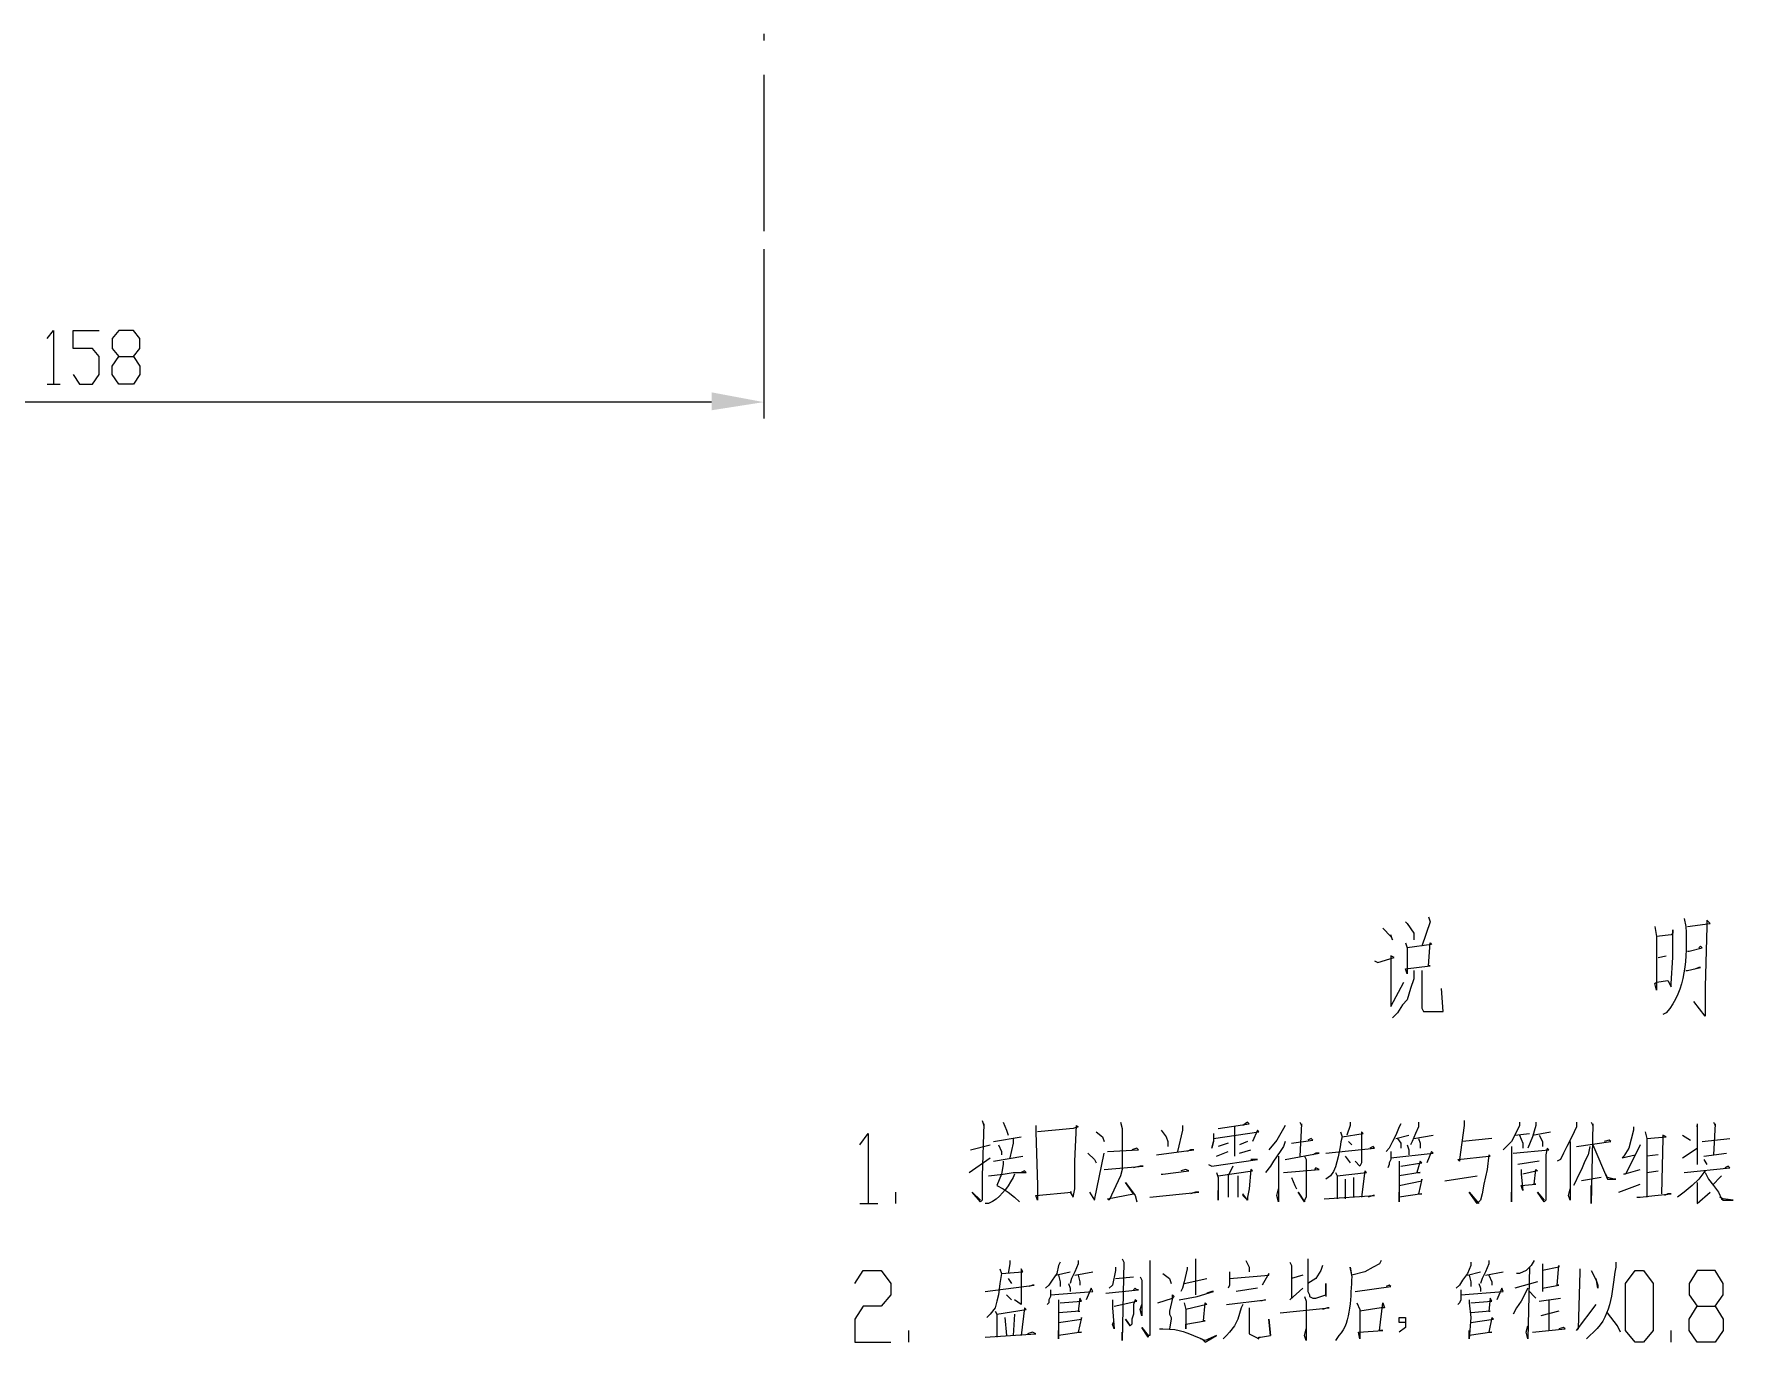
# Model space of a CAD drawing. Header units: millimetres. Extents: x -281 to 814, y -766 to 620.
# Drawn here: x -86.2 to 101.5, y -626.3 to -481.7 of the extents above; entities that cross this region are included whole.
import ezdxf

# ---------------------------------------------------------------- set-up
doc = ezdxf.new("R2010")
doc.units = ezdxf.units.MM
doc.layers.add('1', color=7, linetype='Continuous')

msp = doc.modelspace()

# ---------------------------------------------------------------- hatches: boundary and pattern name
h = msp.add_hatch(color=0)
h.dxf.hatch_style = 2
h.paths.add_polyline_path([(-11.34, -521.318268), (-11.34, -523.298268), (-5.58, -522.398268)])

# ---------------------------------------------------------------- linework, layer by layer
at = {"layer": '1', "color": 0, "lineweight": 25}
for points in [[(-5.58, -481.718268), (-5.58, -482.438268)], [(-5.58, -486.218268), (-5.58, -503.498268)], [(-5.58, -505.478268), (-5.58, -524.198268)], [(-84.78, -515.378268), (-84.06, -514.478268), (-84.06, -520.418268)], [(-81.9, -519.338268), (-81.18, -520.418268), (-79.74, -520.418268), (-79.02, -519.338268), (-79.02, -517.358268), (-79.74, -516.458268), (-81.9, -516.458268), (-81.9, -514.478268), (-79.02, -514.478268)], [(-76.86, -520.418268), (-77.58, -519.338268), (-77.58, -518.438268), (-76.86, -517.358268), (-75.24, -517.358268), (-74.52, -516.458268), (-74.52, -515.378268), (-75.24, -514.478268), (-76.86, -514.478268), (-77.58, -515.378268), (-77.58, -516.458268), (-76.86, -517.358268)], [(-75.24, -517.358268), (-74.52, -518.438268), (-74.52, -519.338268), (-75.24, -520.418268), (-76.86, -520.418268)], [(-84.78, -520.418268), (-83.34, -520.418268)], [(-11.34, -522.398268), (-151.02, -522.398268)], [(65.34, -579.818268), (65.52, -579.998268), (66.24, -581.078268), (66.24, -581.798268)], [(67.86, -579.278268), (68.04, -579.818268), (67.14, -582.518268)], [(96.48, -580.358268), (96.48, -580.358268), (99, -579.998268), (98.64, -579.638268), (98.64, -580.358268), (98.46, -587.018268), (98.46, -589.178268), (98.46, -590.258268), (97.2, -588.638268)], [(62.82, -580.538268), (63.72, -581.438268), (63.9, -581.798268), (63.72, -581.258268)], [(92.88, -580.358268), (93.06, -581.438268), (93.06, -587.378268), (92.88, -586.658268), (93.06, -586.478268), (94.32, -586.298268), (94.68, -587.018268), (94.68, -586.658268), (94.86, -583.778268), (94.86, -580.718268), (94.86, -581.078268), (94.68, -581.258268), (93.06, -581.438268)], [(61.92, -584.138268), (62.28, -584.318268), (64.08, -583.778268), (63.72, -583.598268), (63.72, -589.178268), (63.72, -589.178268), (65.16, -586.478268)], [(65.34, -582.158268), (65.52, -582.698268), (65.52, -585.578268), (65.34, -585.038268), (68.04, -584.678268), (67.86, -584.678268), (68.04, -582.158268), (68.22, -582.338268), (65.52, -582.698268)], [(93.24, -583.778268), (94.14, -583.598268), (94.14, -583.598268)], [(96.48, -583.058268), (96.66, -583.058268), (98.1, -582.698268), (97.92, -582.518268), (97.74, -582.698268)], [(66.24, -585.218268), (66.24, -586.118268), (65.88, -587.198268), (65.52, -588.458268), (64.98, -588.998268), (64.44, -589.898268), (63.9, -590.438268)], [(67.14, -585.218268), (67.14, -585.758268), (67.14, -588.638268), (67.14, -589.358268), (67.32, -589.718268), (67.68, -589.718268), (69.48, -589.718268), (69.3, -587.198268)], [(96.3, -585.218268), (96.48, -585.218268), (97.92, -584.858268), (97.74, -584.858268), (97.38, -585.038268)], [(18.54, -601.778268), (18.72, -602.318268), (18.72, -602.138268), (18.54, -607.898268), (18.54, -610.418268), (18.54, -610.598268), (18.36, -610.778268), (17.46, -609.698268), (18.36, -610.598268)], [(20.88, -601.958268), (21.24, -602.858268), (21.42, -603.398268)], [(24.48, -602.318268), (24.48, -603.038268), (24.66, -608.978268), (24.66, -610.598268), (24.48, -610.058268), (28.44, -609.698268), (28.26, -609.698268), (28.62, -610.238268), (28.8, -609.338268), (28.8, -607.898268), (28.8, -606.278268), (28.98, -602.318268), (29.16, -602.498268), (28.62, -602.678268), (26.64, -602.858268), (26.64, -602.858268), (24.66, -603.038268)], [(33.84, -601.958268), (34.02, -602.678268), (34.02, -607.178268), (33.84, -607.898268), (32.58, -610.598268), (32.4, -610.418268), (35.28, -609.878268), (34.38, -608.618268), (35.46, -610.058268), (35.64, -610.778268)], [(40.68, -602.318268), (40.68, -602.858268), (40.14, -605.198268)], [(44.64, -602.678268), (48.06, -602.138268), (47.88, -601.958268), (47.34, -602.318268)], [(46.44, -602.498268), (46.44, -605.738268)], [(52.02, -602.318268), (51.84, -602.678268), (51.12, -603.938268), (50.22, -605.018268)], [(53.64, -601.958268), (53.82, -602.318268), (53.82, -602.138268), (53.64, -605.738268)], [(59.22, -601.958268), (59.22, -602.318268), (58.86, -603.398268)], [(64.8, -602.138268), (64.62, -602.498268), (64.26, -603.398268), (63.9, -604.118268), (63.9, -604.118268), (63.54, -604.838268), (63.18, -605.198268)], [(66.78, -601.958268), (66.78, -602.498268), (66.42, -603.218268), (66.06, -604.118268), (65.88, -604.478268)], [(71.82, -601.778268), (71.82, -602.318268), (71.28, -606.098268), (71.28, -606.278268), (71.1, -606.098268), (74.52, -605.738268), (74.7, -605.738268), (74.52, -605.558268), (74.34, -607.178268), (73.98, -608.798268), (73.8, -609.878268), (73.62, -610.598268), (73.26, -610.958268), (72.36, -609.698268), (73.44, -610.958268)], [(77.94, -601.958268), (77.94, -602.318268), (77.4, -603.398268), (77.04, -604.118268), (76.5, -604.658268), (76.14, -605.018268)], [(79.74, -601.958268), (79.74, -602.318268), (79.38, -603.578268), (78.84, -604.838268)], [(84.24, -601.958268), (84.24, -602.498268), (83.7, -603.578268), (83.16, -604.658268), (82.8, -605.378268), (82.44, -606.098268), (82.08, -606.278268)], [(85.86, -601.958268), (86.04, -602.318268), (86.04, -602.138268), (85.86, -610.958268), (85.86, -610.238268), (85.86, -608.978268)], [(90.54, -602.498268), (90.54, -602.858268), (90, -604.838268), (89.46, -605.738268), (89.28, -605.918268), (90.72, -605.558268)], [(97.56, -602.138268), (97.56, -602.498268), (97.56, -602.318268), (97.56, -605.738268), (97.56, -606.638268)], [(99.36, -601.958268), (99.54, -602.318268), (99.54, -602.138268), (99.36, -605.558268)], [(5.04, -604.478268), (5.94, -603.218268), (5.94, -610.958268)], [(17.28, -605.018268), (19.44, -604.478268)], [(19.8, -604.118268), (22.86, -603.578268)], [(20.34, -604.478268), (20.7, -605.198268), (20.7, -605.558268)], [(21.96, -603.758268), (21.96, -604.298268), (21.6, -605.918268)], [(31.14, -603.038268), (31.86, -603.578268), (32.04, -604.118268)], [(38.34, -602.858268), (38.88, -603.578268), (39.06, -604.118268), (39.06, -604.658268)], [(44.1, -603.218268), (44.1, -603.758268), (44.1, -604.118268), (43.92, -604.838268), (44.1, -604.118268)], [(44.1, -603.758268), (49.14, -603.038268), (48.96, -602.858268), (48.42, -604.118268)], [(45.72, -604.298268), (44.64, -604.658268)], [(47.88, -604.118268), (46.98, -604.478268)], [(52.02, -604.118268), (51.84, -604.658268), (51.48, -605.198268), (50.76, -606.278268), (50.4, -606.818268), (49.86, -607.538268)], [(52.74, -604.298268), (55.08, -603.938268), (54.9, -603.758268), (54.54, -603.938268)], [(58.32, -603.578268), (58.32, -603.578268), (60.66, -603.218268), (60.48, -603.038268), (60.48, -603.578268), (60.48, -606.458268), (60.3, -606.818268), (59.76, -606.278268)], [(59.04, -604.118268), (59.4, -604.478268)], [(64.26, -603.758268), (65.7, -603.398268)], [(64.44, -603.758268), (64.8, -604.298268), (64.8, -604.838268)], [(65.52, -604.478268), (65.7, -605.018268), (65.7, -605.558268)], [(66.24, -603.758268), (68.4, -603.398268)], [(66.78, -603.758268), (66.96, -604.298268), (66.96, -604.838268)], [(74.88, -603.758268), (71.64, -604.118268)], [(77.4, -603.398268), (79.02, -603.218268)], [(77.94, -603.398268), (78.3, -604.298268), (78.3, -604.838268)], [(79.38, -603.398268), (81.36, -603.038268)], [(80.1, -603.398268), (80.46, -604.118268), (80.46, -604.658268)], [(83.52, -604.118268), (83.52, -610.598268), (83.34, -610.058268), (83.52, -609.338268)], [(84.24, -604.658268), (88.02, -604.118268), (87.84, -603.938268), (87.3, -604.118268)], [(86.04, -604.478268), (87.66, -608.258268), (88.56, -608.258268), (88.38, -608.258268), (87.66, -608.078268), (87.48, -607.718268)], [(91.26, -604.478268), (90.18, -606.638268), (89.64, -607.718268), (89.46, -607.718268), (91.26, -607.178268)], [(91.8, -603.038268), (91.98, -603.758268), (91.98, -610.238268)], [(91.98, -603.758268), (94.14, -603.578268), (93.78, -603.398268), (93.78, -603.758268), (93.6, -609.878268)], [(95.94, -603.398268), (96.84, -603.938268)], [(98.1, -604.118268), (101.16, -603.758268)], [(17.1, -607.538268), (19.44, -605.918268)], [(19.8, -606.278268), (23.04, -605.738268)], [(20.88, -606.278268), (20.88, -606.638268), (20.7, -607.718268), (20.16, -608.978268), (20.88, -609.338268), (21.42, -609.698268), (22.14, -610.238268), (22.68, -610.778268)], [(30.24, -605.378268), (30.96, -606.098268), (31.14, -606.458268)], [(30.42, -609.698268), (30.96, -610.598268), (32.04, -605.378268)], [(32.4, -605.198268), (35.82, -605.018268), (35.64, -604.838268), (35.1, -605.018268)], [(37.8, -605.558268), (41.94, -605.018268), (41.58, -605.018268), (41.22, -605.198268)], [(43.56, -606.638268), (43.92, -606.818268), (43.92, -606.818268), (48.96, -606.098268), (48.78, -606.098268), (48.24, -606.098268)], [(44.46, -605.738268), (45.72, -605.198268)], [(46.98, -605.378268), (48.24, -605.018268)], [(51.3, -605.738268), (51.3, -610.778268), (51.12, -610.058268), (51.3, -609.338268)], [(52.02, -606.098268), (55.8, -605.378268), (55.44, -605.378268), (55.08, -605.558268)], [(54.18, -605.738268), (54.36, -606.098268), (54.36, -610.238268), (54.18, -610.598268), (54.18, -610.778268), (53.46, -609.698268), (54.18, -610.778268)], [(56.52, -605.378268), (61.92, -604.838268), (61.74, -604.658268), (61.38, -604.838268)], [(58.68, -605.738268), (59.22, -606.458268)], [(63.72, -605.198268), (63.72, -605.738268), (63.72, -606.098268), (63.54, -606.458268), (63.54, -606.638268), (63.36, -606.998268)], [(63.72, -605.918268), (68.4, -605.378268), (68.22, -605.198268), (67.68, -606.458268)], [(64.62, -606.278268), (64.62, -606.638268), (64.62, -608.258268), (64.62, -610.778268), (64.62, -610.238268), (64.62, -609.698268)], [(64.8, -606.818268), (67.14, -606.458268), (66.96, -606.278268), (66.6, -607.538268), (66.96, -607.538268), (64.62, -607.898268)], [(77.04, -604.658268), (77.04, -605.378268), (77.04, -610.778268), (77.04, -610.418268), (77.04, -609.698268)], [(77.22, -605.378268), (81.18, -605.018268), (81, -604.838268), (80.82, -605.558268), (80.82, -609.518268), (80.82, -610.238268), (80.82, -610.598268), (80.64, -610.778268), (79.92, -609.698268), (80.64, -610.598268)], [(80.1, -606.278268), (77.76, -606.638268)], [(85.68, -604.658268), (85.5, -605.558268), (85.14, -606.278268), (84.78, -607.178268), (84.42, -607.898268), (84.06, -608.618268), (83.88, -608.978268)], [(93.24, -605.558268), (91.98, -605.738268)], [(95.94, -605.918268), (97.56, -604.838268)], [(98.28, -605.738268), (100.8, -605.378268)], [(98.28, -606.098268), (98.64, -606.638268)], [(19.26, -607.898268), (20.88, -607.718268), (21.96, -607.538268), (23.4, -607.538268), (23.22, -607.358268), (22.86, -607.538268)], [(32.04, -607.178268), (36.36, -606.818268), (36, -606.818268), (35.28, -606.998268)], [(38.34, -607.718268), (38.52, -607.718268), (41.4, -607.358268), (41.04, -607.178268), (40.5, -607.358268)], [(44.46, -607.538268), (44.64, -608.078268), (44.64, -610.598268), (44.64, -610.238268), (44.64, -609.518268)], [(44.64, -607.898268), (48.42, -607.358268), (48.24, -607.178268), (48.06, -609.338268), (47.88, -610.238268), (47.88, -610.598268), (47.34, -609.878268), (47.34, -610.058268), (47.88, -610.598268)], [(46.26, -606.818268), (46.26, -606.818268), (45.72, -607.898268), (45.72, -610.238268)], [(46.8, -607.898268), (46.8, -610.238268)], [(51.84, -607.538268), (55.8, -607.178268), (55.44, -606.998268), (55.26, -607.178268)], [(52.74, -608.078268), (53.1, -608.978268), (53.28, -609.338268)], [(57.6, -607.538268), (57.78, -607.898268), (57.78, -610.418268)], [(57.78, -607.898268), (61.02, -607.538268), (60.84, -607.358268), (60.48, -610.238268)], [(58.68, -608.258268), (58.68, -610.418268)], [(59.58, -608.078268), (59.58, -610.238268)], [(64.62, -608.978268), (67.14, -608.438268), (67.14, -608.258268), (66.78, -609.878268), (67.14, -609.878268), (64.62, -610.238268)], [(69.66, -608.438268), (73.26, -607.898268)], [(78.12, -607.178268), (78.12, -607.718268), (78.3, -609.518268), (78.12, -608.978268), (79.74, -608.798268), (79.56, -608.798268), (79.74, -607.178268), (79.92, -607.358268), (78.3, -607.718268)], [(86.94, -608.078268), (84.78, -608.438268)], [(91.98, -607.538268), (93.24, -607.358268)], [(98.46, -607.358268), (98.28, -607.538268), (97.74, -608.258268), (97.02, -608.978268), (96.12, -609.698268), (95.4, -610.238268)], [(96.12, -607.538268), (101.16, -606.998268), (100.98, -606.818268), (100.62, -606.998268)], [(98.46, -607.538268), (98.82, -608.258268), (99.36, -608.978268), (99.9, -609.698268), (100.26, -610.418268), (100.44, -610.598268), (101.52, -610.598268), (100.44, -610.418268), (100.08, -610.238268)], [(100.26, -607.898268), (100.08, -608.078268), (99.36, -608.798268)], [(9, -610.958268), (9, -609.698268)], [(37.08, -610.238268), (42.48, -609.698268), (42.12, -609.698268), (41.58, -609.878268)], [(56.34, -610.418268), (61.92, -610.058268), (61.74, -610.058268), (61.2, -610.238268)], [(88.92, -609.698268), (91.26, -608.798268)], [(90.9, -610.238268), (91.26, -610.238268), (92.88, -610.058268), (94.68, -609.878268), (94.5, -609.878268), (94.32, -609.878268), (93.96, -610.058268)], [(97.56, -608.618268), (97.56, -610.958268), (97.56, -610.958268), (99, -609.698268)], [(5.04, -610.958268), (7.02, -610.958268)], [(21.6, -617.258268), (21.6, -617.618268), (21.42, -618.698268)], [(27.18, -617.438268), (27, -617.798268), (26.82, -618.698268), (26.28, -619.418268), (26.28, -619.418268), (25.92, -619.958268), (25.56, -620.318268)], [(29.16, -617.258268), (29.16, -617.618268), (28.8, -618.518268), (28.44, -619.238268), (28.26, -619.778268)], [(34.02, -617.078268), (34.2, -617.438268), (34.02, -626.078268), (34.02, -625.538268), (34.02, -625.178268)], [(37.08, -617.258268), (37.08, -617.618268), (37.08, -624.638268), (37.08, -625.178268), (37.08, -625.538268), (36.9, -625.538268), (36.9, -625.718268), (36.18, -624.638268), (36.9, -625.538268)], [(42.12, -617.078268), (42.12, -617.618268), (42.12, -621.038268)], [(47.7, -617.258268), (48.06, -617.978268), (48.06, -618.518268)], [(52.56, -617.438268), (52.74, -617.798268), (52.74, -621.398268), (52.56, -621.578268), (54, -620.318268)], [(54.54, -617.078268), (54.54, -620.678268), (54.72, -621.038268), (54.72, -621.218268), (55.08, -621.398268), (55.26, -621.398268), (55.44, -621.398268), (56.52, -621.038268), (56.52, -619.778268), (56.52, -621.218268)], [(72.54, -617.438268), (72.54, -617.798268), (72.18, -618.698268), (71.64, -619.418268), (71.64, -619.418268), (71.28, -619.958268), (70.92, -620.318268)], [(74.52, -617.258268), (74.52, -617.618268), (74.16, -618.518268), (73.8, -619.238268), (73.62, -619.778268)], [(79.56, -617.258268), (79.2, -617.798268), (78.66, -618.338268), (77.94, -618.698268), (77.58, -618.698268)], [(80.46, -617.618268), (80.46, -618.338268), (80.46, -619.598268), (80.46, -620.678268)], [(4.5, -619.778268), (5.4, -618.338268), (7.38, -618.338268), (8.46, -619.778268), (8.46, -621.038268), (7.38, -622.298268), (5.4, -622.298268), (4.5, -623.738268), (4.5, -626.258268), (8.46, -626.258268)], [(20.52, -618.158268), (20.7, -618.698268), (20.52, -619.778268), (20.34, -621.038268), (20.16, -621.758268), (19.98, -622.478268), (19.44, -623.198268), (19.08, -623.558268)], [(20.7, -618.698268), (20.7, -618.698268), (23.04, -618.518268), (22.86, -618.158268), (22.86, -618.878268), (22.86, -621.758268), (22.86, -622.118268), (22.14, -621.578268)], [(21.42, -619.238268), (21.78, -619.778268)], [(26.64, -618.878268), (28.26, -618.518268)], [(27, -618.878268), (27.18, -619.598268), (27.18, -620.138268)], [(28.8, -618.878268), (30.78, -618.518268)], [(29.16, -618.878268), (29.34, -619.598268), (29.34, -619.958268)], [(33.3, -617.978268), (33.3, -618.338268), (32.94, -619.958268), (32.58, -620.318268)], [(33.3, -619.238268), (35.28, -619.058268)], [(36, -619.058268), (36.18, -619.418268), (36.18, -623.378268), (36, -622.658268), (36.18, -622.118268)], [(38.52, -618.698268), (39.24, -619.238268), (39.42, -619.778268)], [(41.22, -617.978268), (41.22, -618.158268), (40.86, -619.598268), (40.68, -620.318268), (40.5, -620.678268)], [(40.86, -619.778268), (43.38, -619.238268)], [(45.9, -618.518268), (45.9, -619.238268), (45.9, -619.958268), (45.72, -620.318268)], [(45.9, -619.238268), (50.22, -618.878268), (50.22, -618.698268), (49.5, -619.958268)], [(54, -618.878268), (52.74, -619.238268)], [(56.16, -617.798268), (55.98, -618.338268), (55.44, -619.238268), (54.54, -619.778268)], [(72.18, -618.878268), (73.62, -618.518268)], [(72.36, -618.878268), (72.54, -619.598268), (72.54, -620.138268)], [(74.16, -618.878268), (76.14, -618.518268)], [(74.52, -618.878268), (74.88, -619.598268), (74.88, -619.958268)], [(79.02, -617.978268), (78.84, -625.898268), (78.66, -625.178268), (78.84, -624.458268)], [(80.46, -620.318268), (82.26, -619.958268), (82.08, -619.958268), (82.26, -617.798268), (82.26, -617.978268), (80.46, -618.338268)], [(84.6, -618.158268), (84.6, -618.518268), (84.42, -624.818268), (84.24, -624.998268), (86.4, -622.118268)], [(85.86, -618.338268), (86.4, -619.418268), (86.58, -619.958268), (86.58, -620.318268), (86.4, -619.238268)], [(90.72, -626.258268), (89.64, -624.998268), (89.64, -619.778268), (90.72, -618.338268), (91.62, -618.338268), (92.7, -619.778268), (92.7, -624.998268), (91.62, -626.258268), (90.72, -626.258268)], [(97.56, -626.258268), (96.66, -624.998268), (96.66, -623.738268), (97.56, -622.298268), (99.54, -622.298268), (100.44, -621.038268), (100.44, -619.778268), (99.54, -618.338268), (97.56, -618.338268), (96.66, -619.778268), (96.66, -621.038268), (97.56, -622.298268)], [(18.9, -620.678268), (24.3, -619.958268), (24.12, -619.958268), (23.76, -620.138268)], [(21.24, -621.038268), (21.78, -621.578268)], [(26.1, -620.498268), (26.1, -621.038268), (26.1, -621.218268), (25.92, -621.578268), (25.92, -621.938268), (25.74, -622.118268)], [(26.1, -621.038268), (30.78, -620.678268), (30.6, -620.318268), (30.06, -621.578268)], [(27.18, -621.938268), (29.52, -621.758268), (29.34, -621.398268), (29.16, -622.838268), (29.34, -622.838268), (27, -623.018268)], [(28.08, -619.778268), (28.26, -620.318268), (28.26, -620.678268)], [(32.22, -620.858268), (35.82, -620.498268), (35.64, -620.498268), (35.46, -620.318268), (35.28, -620.498268)], [(37.98, -621.938268), (39.6, -621.398268), (39.6, -621.038268), (39.78, -621.218268), (39.6, -621.398268), (39.24, -622.838268), (39.24, -623.198268), (39.42, -623.558268), (39.42, -623.738268), (39.24, -624.818268)], [(40.32, -621.578268), (42.3, -621.218268), (44.1, -620.678268), (43.92, -620.678268), (43.38, -620.858268)], [(48.96, -620.318268), (46.62, -620.678268)], [(54.18, -621.218268), (54.36, -621.758268), (54.36, -626.078268), (54.18, -625.538268), (54.36, -624.818268)], [(59.76, -620.678268), (63.72, -620.138268), (63.54, -619.958268), (63.18, -620.138268)], [(71.46, -620.498268), (71.46, -621.218268), (71.46, -621.578268), (71.28, -621.938268), (71.1, -622.118268)], [(71.46, -621.038268), (76.14, -620.678268), (75.96, -620.318268), (75.42, -621.578268)], [(72.54, -621.938268), (74.88, -621.758268), (74.7, -621.398268), (74.52, -622.838268), (74.7, -622.838268), (72.54, -623.018268)], [(73.44, -619.778268), (73.62, -620.318268), (73.62, -620.678268)], [(78.84, -620.318268), (78.12, -621.758268), (77.58, -622.478268), (77.22, -623.198268)], [(79.92, -619.598268), (77.4, -620.318268)], [(79.02, -620.678268), (79.56, -621.218268), (79.74, -621.398268)], [(80.1, -621.758268), (82.44, -621.398268)], [(19.98, -622.838268), (20.16, -623.198268), (20.16, -625.718268)], [(20.16, -623.198268), (23.4, -622.658268), (23.22, -622.478268), (22.86, -625.538268)], [(22.14, -623.198268), (21.96, -625.538268)], [(27, -621.578268), (27, -621.938268), (27, -623.558268), (27, -625.898268), (27, -624.998268)], [(32.94, -621.578268), (32.94, -622.478268), (32.94, -622.478268), (33.12, -624.818268), (32.94, -624.278268), (33.12, -623.918268)], [(33.12, -622.298268), (35.64, -621.758268), (35.46, -621.578268), (35.28, -622.118268), (35.28, -623.198268), (35.1, -623.738268), (35.1, -624.278268), (34.92, -624.458268), (34.38, -623.738268), (34.92, -624.458268)], [(40.86, -621.938268), (41.04, -622.658268), (41.04, -624.818268), (41.04, -624.278268), (43.2, -623.918268), (43.02, -623.918268), (43.2, -621.938268), (43.38, -622.118268), (41.04, -622.658268)], [(47.34, -622.118268), (47.16, -622.478268), (46.8, -623.738268), (46.44, -624.458268), (45.9, -625.178268), (45.54, -625.538268), (45.18, -625.898268)], [(45.54, -622.118268), (49.86, -621.578268), (49.86, -621.578268), (49.32, -621.758268)], [(48.06, -622.478268), (48.06, -622.658268), (48.06, -625.358268), (48.42, -625.538268), (48.78, -625.718268), (49.14, -625.898268), (49.14, -625.718268), (49.32, -625.718268), (50.4, -625.538268), (50.22, -623.738268), (50.4, -625.538268)], [(51.48, -623.018268), (56.88, -622.478268), (56.7, -622.478268), (56.16, -622.658268)], [(59.94, -621.938268), (60.3, -622.658268), (60.3, -625.898268), (60.12, -625.178268), (62.82, -624.998268), (62.46, -624.998268), (62.82, -621.938268), (63, -622.478268), (62.64, -622.478268), (60.3, -622.838268)], [(72.36, -621.578268), (72.36, -621.938268), (72.54, -623.558268), (72.36, -625.898268), (72.36, -625.538268), (72.36, -624.998268)], [(82.26, -622.838268), (80.28, -623.378268)], [(81.18, -621.578268), (81.18, -624.998268)], [(89.1, -625.178268), (88.74, -624.458268), (87.66, -623.018268)], [(99.54, -622.298268), (100.44, -623.738268), (100.44, -624.998268), (99.54, -626.258268), (97.56, -626.258268)], [(10.44, -626.258268), (10.44, -624.998268)], [(21.06, -623.558268), (21.24, -625.538268)], [(27, -624.098268), (29.52, -623.738268), (29.52, -623.558268), (29.16, -625.178268), (29.52, -625.178268), (27, -625.538268)], [(65.34, -624.098268), (64.62, -624.098268), (64.62, -623.558268), (65.34, -623.558268), (65.34, -624.638268), (64.62, -625.178268)], [(72.54, -624.098268), (75.06, -623.738268), (74.88, -623.558268), (74.52, -625.178268), (74.88, -625.178268), (72.36, -625.538268)], [(79.38, -625.178268), (82.98, -624.818268), (82.8, -624.638268), (82.26, -624.818268)], [(94.68, -626.258268), (94.68, -624.998268)], [(18.9, -625.718268), (24.48, -625.358268), (24.12, -625.178268), (23.58, -625.358268)]]:
    msp.add_lwpolyline(points, dxfattribs=at)
for points, knots in [([(96.12, -579.458268), (96.12, -579.458268), (96.3, -580.358268), (96.3, -580.358268), (96.48, -583.778268), (96.3, -587.378268), (94.14, -589.898268), (94.14, -589.898268), (93.78, -590.078268), (93.78, -590.078268)], [0, 0, 0, 0, 1, 1, 1, 2, 2, 2, 3, 3, 3, 3]), ([(58.14, -603.038268), (58.14, -603.038268), (58.32, -603.578268), (58.32, -603.578268), (57.96, -605.018268), (57.96, -606.638268), (57.06, -607.898268), (57.06, -607.898268), (56.52, -608.258268), (56.52, -608.258268)], [0, 0, 0, 0, 1, 1, 1, 2, 2, 2, 3, 3, 3, 3]), ([(22.14, -607.718268), (22.14, -607.718268), (21.96, -608.078268), (21.96, -608.078268), (21.24, -609.338268), (20.52, -610.418268), (19.26, -610.958268), (19.26, -610.958268), (18.9, -610.958268), (18.9, -610.958268)], [0, 0, 0, 0, 1, 1, 1, 2, 2, 2, 3, 3, 3, 3]), ([(62.64, -617.258268), (62.64, -617.258268), (62.46, -617.618268), (62.46, -617.618268), (62.46, -617.618268), (61.74, -617.978268), (61.74, -617.978268), (61.74, -617.978268), (60.84, -618.518268), (60.84, -618.518268), (60.84, -618.518268), (59.4, -618.878268), (59.4, -618.878268), (59.4, -618.878268), (59.22, -617.978268), (59.22, -617.978268), (59.22, -617.978268), (59.4, -619.058268), (59.4, -619.058268), (59.22, -621.038268), (59.4, -624.098268), (57.96, -625.538268), (57.96, -625.538268), (57.6, -626.078268), (57.6, -626.078268)], [0, 0, 0, 0, 1, 1, 1, 2, 2, 2, 3, 3, 3, 4, 4, 4, 5, 5, 5, 6, 6, 6, 7, 7, 7, 8, 8, 8, 8]), ([(88.56, -617.438268), (88.56, -617.438268), (88.56, -617.978268), (88.56, -617.978268), (88.02, -621.038268), (88.2, -623.558268), (85.68, -625.538268), (85.68, -625.538268), (85.32, -625.898268), (85.32, -625.898268)], [0, 0, 0, 0, 1, 1, 1, 2, 2, 2, 3, 3, 3, 3]), ([(38.16, -624.818268), (38.16, -624.818268), (38.52, -624.818268), (38.52, -624.818268), (40.68, -624.818268), (40.86, -625.178268), (42.84, -625.898268), (42.84, -625.898268), (43.2, -626.258268), (43.2, -626.258268), (43.2, -626.258268), (44.46, -625.538268), (44.46, -625.538268), (44.46, -625.538268), (43.2, -626.078268), (43.2, -626.078268), (43.2, -626.078268), (42.66, -625.898268), (42.66, -625.898268)], [0, 0, 0, 0, 1, 1, 1, 2, 2, 2, 3, 3, 3, 4, 4, 4, 5, 5, 5, 6, 6, 6, 6])]:
    msp.add_open_spline(points, degree=3, knots=knots, dxfattribs=at)

doc.saveas('drawing.dxf')
